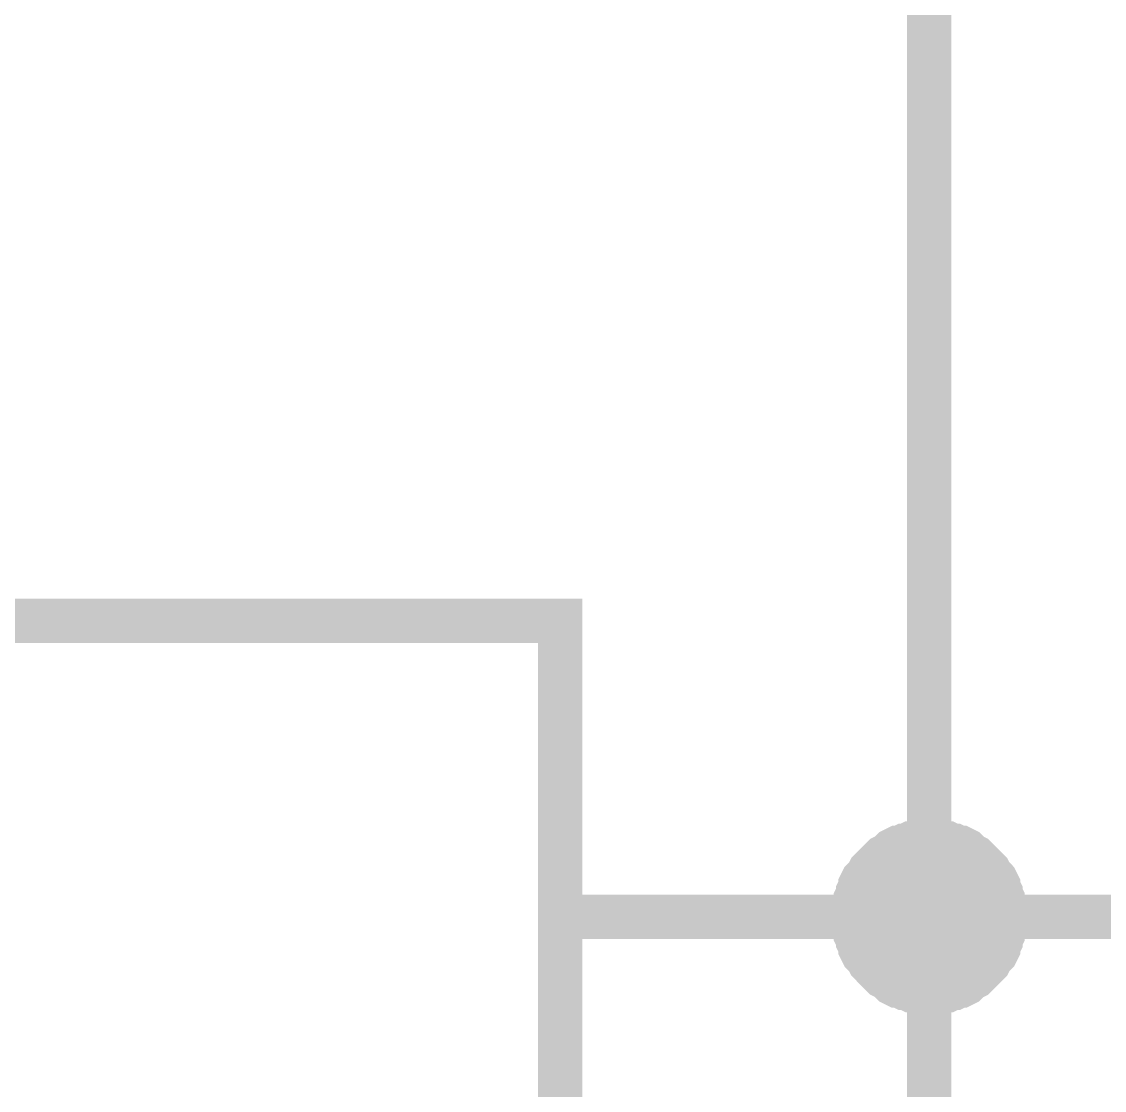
# Model space of a CAD drawing. Extents: x 196 to 1101, y 70 to 664.
# Drawn here: x 535.87 to 543.2, y 420 to 427.23 of the extents above; entities that cross this region are included whole.
import ezdxf

# ---------------------------------------------------------------- set-up
doc = ezdxf.new("R2010")
doc.units = 0
doc.header["$MEASUREMENT"] = 0
doc.layers.add('Sheet', color=255, linetype='CONTINUOUS')

msp = doc.modelspace()

# ---------------------------------------------------------------- linework, layer by layer
at = {"layer": 'Sheet', "const_width": 0.2997}
for points in [[(542.0152, 471.1783), (542.0152, 463.6757), (542.0152, 451.1712), (542.0152, 441.1832), (542.0152, 431.1797), (542.0152, 421.1761), (542.0152, 406.1708), (529.5151, 406.1708), (517.0305, 406.1708), (504.5304, 406.1708)], [(541.5028, 421.1761), (541.5028, 421.2072), (541.5028, 421.2227), (541.5028, 421.2538), (541.5183, 421.2848), (541.5183, 421.3004), (541.5338, 421.3314), (541.5338, 421.347), (541.5493, 421.378), (541.5493, 421.3936), (541.5649, 421.4246), (541.5804, 421.4402), (541.5959, 421.4557), (541.6115, 421.4868), (541.627, 421.5023), (541.6425, 421.5178), (541.658, 421.5334), (541.6736, 421.5489), (541.6891, 421.5644), (541.7046, 421.58), (541.7357, 421.5955), (541.7512, 421.611), (541.7667, 421.6266), (541.7978, 421.6421), (541.8133, 421.6421), (541.8444, 421.6576), (541.8599, 421.6576), (541.891, 421.6732), (541.9065, 421.6732), (541.9375, 421.6887), (541.9686, 421.6887), (541.9841, 421.6887), (542.0152, 421.6887)], [(541.5028, 421.1761), (541.5028, 421.2072), (541.5028, 421.2227), (541.5028, 421.2538), (541.5183, 421.2848), (541.5183, 421.3004), (541.5338, 421.3314), (541.5338, 421.347), (541.5493, 421.378), (541.5493, 421.3936), (541.5649, 421.4246), (541.5804, 421.4402), (541.5959, 421.4557), (541.6115, 421.4868), (541.627, 421.5023), (541.6425, 421.5178), (541.658, 421.5334), (541.6736, 421.5489), (541.6891, 421.5644), (541.7046, 421.58), (541.7357, 421.5955), (541.7512, 421.611), (541.7667, 421.6266), (541.7978, 421.6421), (541.8133, 421.6421), (541.8444, 421.6576), (541.8599, 421.6576), (541.891, 421.6732), (541.9065, 421.6732), (541.9375, 421.6887), (541.9686, 421.6887), (541.9841, 421.6887), (542.0152, 421.6887)], [(541.5028, 421.1761), (541.5028, 421.2072), (541.5028, 421.2227), (541.5028, 421.2538), (541.5183, 421.2848), (541.5183, 421.3004), (541.5338, 421.3314), (541.5338, 421.347), (541.5493, 421.378), (541.5493, 421.3936), (541.5649, 421.4246), (541.5804, 421.4402), (541.5959, 421.4557), (541.6115, 421.4868), (541.627, 421.5023), (541.6425, 421.5178), (541.658, 421.5334), (541.6736, 421.5489), (541.6891, 421.5644), (541.7046, 421.58), (541.7357, 421.5955), (541.7512, 421.611), (541.7667, 421.6266), (541.7978, 421.6421), (541.8133, 421.6421), (541.8444, 421.6576), (541.8599, 421.6576), (541.891, 421.6732), (541.9065, 421.6732), (541.9375, 421.6887), (541.9686, 421.6887), (541.9841, 421.6887), (542.0152, 421.6887)], [(541.5028, 421.1761), (541.5028, 421.2072), (541.5028, 421.2227), (541.5028, 421.2538), (541.5183, 421.2848), (541.5183, 421.3004), (541.5338, 421.3314), (541.5338, 421.347), (541.5493, 421.378), (541.5493, 421.3936), (541.5649, 421.4246), (541.5804, 421.4402), (541.5959, 421.4557), (541.6115, 421.4868), (541.627, 421.5023), (541.6425, 421.5178), (541.658, 421.5334), (541.6736, 421.5489), (541.6891, 421.5644), (541.7046, 421.58), (541.7357, 421.5955), (541.7512, 421.611), (541.7667, 421.6266), (541.7978, 421.6421), (541.8133, 421.6421), (541.8444, 421.6576), (541.8599, 421.6576), (541.891, 421.6732), (541.9065, 421.6732), (541.9375, 421.6887), (541.9686, 421.6887), (541.9841, 421.6887), (542.0152, 421.6887)], [(541.5028, 421.1761), (541.5028, 421.2072), (541.5028, 421.2227), (541.5028, 421.2538), (541.5183, 421.2848), (541.5183, 421.3004), (541.5338, 421.3314), (541.5338, 421.347), (541.5493, 421.378), (541.5493, 421.3936), (541.5649, 421.4246), (541.5804, 421.4402), (541.5959, 421.4557), (541.6115, 421.4868), (541.627, 421.5023), (541.6425, 421.5178), (541.658, 421.5334), (541.6736, 421.5489), (541.6891, 421.5644), (541.7046, 421.58), (541.7357, 421.5955), (541.7512, 421.611), (541.7667, 421.6266), (541.7978, 421.6421), (541.8133, 421.6421), (541.8444, 421.6576), (541.8599, 421.6576), (541.891, 421.6732), (541.9065, 421.6732), (541.9375, 421.6887), (541.9686, 421.6887), (541.9841, 421.6887), (542.0152, 421.6887)], [(541.5028, 421.1761), (541.5028, 421.2072), (541.5028, 421.2227), (541.5028, 421.2538), (541.5183, 421.2848), (541.5183, 421.3004), (541.5338, 421.3314), (541.5338, 421.347), (541.5493, 421.378), (541.5493, 421.3936), (541.5649, 421.4246), (541.5804, 421.4402), (541.5959, 421.4557), (541.6115, 421.4868), (541.627, 421.5023), (541.6425, 421.5178), (541.658, 421.5334), (541.6736, 421.5489), (541.6891, 421.5644), (541.7046, 421.58), (541.7357, 421.5955), (541.7512, 421.611), (541.7667, 421.6266), (541.7978, 421.6421), (541.8133, 421.6421), (541.8444, 421.6576), (541.8599, 421.6576), (541.891, 421.6732), (541.9065, 421.6732), (541.9375, 421.6887), (541.9686, 421.6887), (541.9841, 421.6887), (542.0152, 421.6887)], [(541.5028, 421.1761), (541.5028, 421.2072), (541.5028, 421.2227), (541.5028, 421.2538), (541.5183, 421.2848), (541.5183, 421.3004), (541.5338, 421.3314), (541.5338, 421.347), (541.5493, 421.378), (541.5493, 421.3936), (541.5649, 421.4246), (541.5804, 421.4402), (541.5959, 421.4557), (541.6115, 421.4868), (541.627, 421.5023), (541.6425, 421.5178), (541.658, 421.5334), (541.6736, 421.5489), (541.6891, 421.5644), (541.7046, 421.58), (541.7357, 421.5955), (541.7512, 421.611), (541.7667, 421.6266), (541.7978, 421.6421), (541.8133, 421.6421), (541.8444, 421.6576), (541.8599, 421.6576), (541.891, 421.6732), (541.9065, 421.6732), (541.9375, 421.6887), (541.9686, 421.6887), (541.9841, 421.6887), (542.0152, 421.6887)], [(541.5028, 421.1761), (541.5028, 421.2072), (541.5028, 421.2227), (541.5028, 421.2538), (541.5183, 421.2848), (541.5183, 421.3004), (541.5338, 421.3314), (541.5338, 421.347), (541.5493, 421.378), (541.5493, 421.3936), (541.5649, 421.4246), (541.5804, 421.4402), (541.5959, 421.4557), (541.6115, 421.4868), (541.627, 421.5023), (541.6425, 421.5178), (541.658, 421.5334), (541.6736, 421.5489), (541.6891, 421.5644), (541.7046, 421.58), (541.7357, 421.5955), (541.7512, 421.611), (541.7667, 421.6266), (541.7978, 421.6421), (541.8133, 421.6421), (541.8444, 421.6576), (541.8599, 421.6576), (541.891, 421.6732), (541.9065, 421.6732), (541.9375, 421.6887), (541.9686, 421.6887), (541.9841, 421.6887), (542.0152, 421.6887)], [(541.5028, 421.1761), (541.5028, 421.2072), (541.5028, 421.2227), (541.5028, 421.2538), (541.5183, 421.2848), (541.5183, 421.3004), (541.5338, 421.3314), (541.5338, 421.347), (541.5493, 421.378), (541.5493, 421.3936), (541.5649, 421.4246), (541.5804, 421.4402), (541.5959, 421.4557), (541.6115, 421.4868), (541.627, 421.5023), (541.6425, 421.5178), (541.658, 421.5334), (541.6736, 421.5489), (541.6891, 421.5644), (541.7046, 421.58), (541.7357, 421.5955), (541.7512, 421.611), (541.7667, 421.6266), (541.7978, 421.6421), (541.8133, 421.6421), (541.8444, 421.6576), (541.8599, 421.6576), (541.891, 421.6732), (541.9065, 421.6732), (541.9375, 421.6887), (541.9686, 421.6887), (541.9841, 421.6887), (542.0152, 421.6887)], [(541.5028, 421.1761), (541.5028, 421.2072), (541.5028, 421.2227), (541.5028, 421.2538), (541.5183, 421.2848), (541.5183, 421.3004), (541.5338, 421.3314), (541.5338, 421.347), (541.5493, 421.378), (541.5493, 421.3936), (541.5649, 421.4246), (541.5804, 421.4402), (541.5959, 421.4557), (541.6115, 421.4868), (541.627, 421.5023), (541.6425, 421.5178), (541.658, 421.5334), (541.6736, 421.5489), (541.6891, 421.5644), (541.7046, 421.58), (541.7357, 421.5955), (541.7512, 421.611), (541.7667, 421.6266), (541.7978, 421.6421), (541.8133, 421.6421), (541.8444, 421.6576), (541.8599, 421.6576), (541.891, 421.6732), (541.9065, 421.6732), (541.9375, 421.6887), (541.9686, 421.6887), (541.9841, 421.6887), (542.0152, 421.6887)], [(541.5028, 421.1761), (541.5028, 421.2072), (541.5028, 421.2227), (541.5028, 421.2538), (541.5183, 421.2848), (541.5183, 421.3004), (541.5338, 421.3314), (541.5338, 421.347), (541.5493, 421.378), (541.5493, 421.3936), (541.5649, 421.4246), (541.5804, 421.4402), (541.5959, 421.4557), (541.6115, 421.4868), (541.627, 421.5023), (541.6425, 421.5178), (541.658, 421.5334), (541.6736, 421.5489), (541.6891, 421.5644), (541.7046, 421.58), (541.7357, 421.5955), (541.7512, 421.611), (541.7667, 421.6266), (541.7978, 421.6421), (541.8133, 421.6421), (541.8444, 421.6576), (541.8599, 421.6576), (541.891, 421.6732), (541.9065, 421.6732), (541.9375, 421.6887), (541.9686, 421.6887), (541.9841, 421.6887), (542.0152, 421.6887)], [(541.5028, 421.1761), (541.5028, 421.2072), (541.5028, 421.2227), (541.5028, 421.2538), (541.5183, 421.2848), (541.5183, 421.3004), (541.5338, 421.3314), (541.5338, 421.347), (541.5493, 421.378), (541.5493, 421.3936), (541.5649, 421.4246), (541.5804, 421.4402), (541.5959, 421.4557), (541.6115, 421.4868), (541.627, 421.5023), (541.6425, 421.5178), (541.658, 421.5334), (541.6736, 421.5489), (541.6891, 421.5644), (541.7046, 421.58), (541.7357, 421.5955), (541.7512, 421.611), (541.7667, 421.6266), (541.7978, 421.6421), (541.8133, 421.6421), (541.8444, 421.6576), (541.8599, 421.6576), (541.891, 421.6732), (541.9065, 421.6732), (541.9375, 421.6887), (541.9686, 421.6887), (541.9841, 421.6887), (542.0152, 421.6887)], [(541.5028, 421.1761), (541.5028, 421.2072), (541.5028, 421.2227), (541.5028, 421.2538), (541.5183, 421.2848), (541.5183, 421.3004), (541.5338, 421.3314), (541.5338, 421.347), (541.5493, 421.378), (541.5493, 421.3936), (541.5649, 421.4246), (541.5804, 421.4402), (541.5959, 421.4557), (541.6115, 421.4868), (541.627, 421.5023), (541.6425, 421.5178), (541.658, 421.5334), (541.6736, 421.5489), (541.6891, 421.5644), (541.7046, 421.58), (541.7357, 421.5955), (541.7512, 421.611), (541.7667, 421.6266), (541.7978, 421.6421), (541.8133, 421.6421), (541.8444, 421.6576), (541.8599, 421.6576), (541.891, 421.6732), (541.9065, 421.6732), (541.9375, 421.6887), (541.9686, 421.6887), (541.9841, 421.6887), (542.0152, 421.6887)], [(541.5028, 421.1761), (541.5028, 421.2072), (541.5028, 421.2227), (541.5028, 421.2538), (541.5183, 421.2848), (541.5183, 421.3004), (541.5338, 421.3314), (541.5338, 421.347), (541.5493, 421.378), (541.5493, 421.3936), (541.5649, 421.4246), (541.5804, 421.4402), (541.5959, 421.4557), (541.6115, 421.4868), (541.627, 421.5023), (541.6425, 421.5178), (541.658, 421.5334), (541.6736, 421.5489), (541.6891, 421.5644), (541.7046, 421.58), (541.7357, 421.5955), (541.7512, 421.611), (541.7667, 421.6266), (541.7978, 421.6421), (541.8133, 421.6421), (541.8444, 421.6576), (541.8599, 421.6576), (541.891, 421.6732), (541.9065, 421.6732), (541.9375, 421.6887), (541.9686, 421.6887), (541.9841, 421.6887), (542.0152, 421.6887)], [(542.0152, 421.6887), (542.0152, 421.6887)], [(542.0152, 421.6887), (542.0462, 421.6887), (542.0618, 421.6887), (542.0928, 421.6887), (542.1239, 421.6732), (542.1394, 421.6732), (542.1705, 421.6576), (542.186, 421.6576), (542.2171, 421.6421), (542.2326, 421.6421), (542.2636, 421.6266), (542.2792, 421.611), (542.2947, 421.5955), (542.3257, 421.58), (542.3413, 421.5644), (542.3568, 421.5489), (542.3723, 421.5334), (542.3879, 421.5178), (542.4034, 421.5023), (542.4189, 421.4868), (542.4344, 421.4557), (542.45, 421.4402), (542.4655, 421.4246), (542.481, 421.3936), (542.481, 421.378), (542.4966, 421.347), (542.4966, 421.3314), (542.5121, 421.3004), (542.5121, 421.2848), (542.5276, 421.2538), (542.5276, 421.2227), (542.5276, 421.2072), (542.5276, 421.1761)], [(542.0152, 421.6887), (542.0152, 421.6887)], [(542.0152, 421.6887), (542.0462, 421.6887), (542.0618, 421.6887), (542.0928, 421.6887), (542.1239, 421.6732), (542.1394, 421.6732), (542.1705, 421.6576), (542.186, 421.6576), (542.2171, 421.6421), (542.2326, 421.6421), (542.2636, 421.6266), (542.2792, 421.611), (542.2947, 421.5955), (542.3257, 421.58), (542.3413, 421.5644), (542.3568, 421.5489), (542.3723, 421.5334), (542.3879, 421.5178), (542.4034, 421.5023), (542.4189, 421.4868), (542.4344, 421.4557), (542.45, 421.4402), (542.4655, 421.4246), (542.481, 421.3936), (542.481, 421.378), (542.4966, 421.347), (542.4966, 421.3314), (542.5121, 421.3004), (542.5121, 421.2848), (542.5276, 421.2538), (542.5276, 421.2227), (542.5276, 421.2072), (542.5276, 421.1761)], [(542.0152, 421.6887), (542.0152, 421.6887)], [(542.0152, 421.6887), (542.0462, 421.6887), (542.0618, 421.6887), (542.0928, 421.6887), (542.1239, 421.6732), (542.1394, 421.6732), (542.1705, 421.6576), (542.186, 421.6576), (542.2171, 421.6421), (542.2326, 421.6421), (542.2636, 421.6266), (542.2792, 421.611), (542.2947, 421.5955), (542.3257, 421.58), (542.3413, 421.5644), (542.3568, 421.5489), (542.3723, 421.5334), (542.3879, 421.5178), (542.4034, 421.5023), (542.4189, 421.4868), (542.4344, 421.4557), (542.45, 421.4402), (542.4655, 421.4246), (542.481, 421.3936), (542.481, 421.378), (542.4966, 421.347), (542.4966, 421.3314), (542.5121, 421.3004), (542.5121, 421.2848), (542.5276, 421.2538), (542.5276, 421.2227), (542.5276, 421.2072), (542.5276, 421.1761)], [(542.0152, 421.6887), (542.0152, 421.6887)], [(542.0152, 421.6887), (542.0462, 421.6887), (542.0618, 421.6887), (542.0928, 421.6887), (542.1239, 421.6732), (542.1394, 421.6732), (542.1705, 421.6576), (542.186, 421.6576), (542.2171, 421.6421), (542.2326, 421.6421), (542.2636, 421.6266), (542.2792, 421.611), (542.2947, 421.5955), (542.3257, 421.58), (542.3413, 421.5644), (542.3568, 421.5489), (542.3723, 421.5334), (542.3879, 421.5178), (542.4034, 421.5023), (542.4189, 421.4868), (542.4344, 421.4557), (542.45, 421.4402), (542.4655, 421.4246), (542.481, 421.3936), (542.481, 421.378), (542.4966, 421.347), (542.4966, 421.3314), (542.5121, 421.3004), (542.5121, 421.2848), (542.5276, 421.2538), (542.5276, 421.2227), (542.5276, 421.2072), (542.5276, 421.1761)], [(542.0152, 421.6887), (542.0152, 421.6887)], [(542.0152, 421.6887), (542.0462, 421.6887), (542.0618, 421.6887), (542.0928, 421.6887), (542.1239, 421.6732), (542.1394, 421.6732), (542.1705, 421.6576), (542.186, 421.6576), (542.2171, 421.6421), (542.2326, 421.6421), (542.2636, 421.6266), (542.2792, 421.611), (542.2947, 421.5955), (542.3257, 421.58), (542.3413, 421.5644), (542.3568, 421.5489), (542.3723, 421.5334), (542.3879, 421.5178), (542.4034, 421.5023), (542.4189, 421.4868), (542.4344, 421.4557), (542.45, 421.4402), (542.4655, 421.4246), (542.481, 421.3936), (542.481, 421.378), (542.4966, 421.347), (542.4966, 421.3314), (542.5121, 421.3004), (542.5121, 421.2848), (542.5276, 421.2538), (542.5276, 421.2227), (542.5276, 421.2072), (542.5276, 421.1761)], [(542.0152, 421.6887), (542.0152, 421.6887)], [(542.0152, 421.6887), (542.0462, 421.6887), (542.0618, 421.6887), (542.0928, 421.6887), (542.1239, 421.6732), (542.1394, 421.6732), (542.1705, 421.6576), (542.186, 421.6576), (542.2171, 421.6421), (542.2326, 421.6421), (542.2636, 421.6266), (542.2792, 421.611), (542.2947, 421.5955), (542.3257, 421.58), (542.3413, 421.5644), (542.3568, 421.5489), (542.3723, 421.5334), (542.3879, 421.5178), (542.4034, 421.5023), (542.4189, 421.4868), (542.4344, 421.4557), (542.45, 421.4402), (542.4655, 421.4246), (542.481, 421.3936), (542.481, 421.378), (542.4966, 421.347), (542.4966, 421.3314), (542.5121, 421.3004), (542.5121, 421.2848), (542.5276, 421.2538), (542.5276, 421.2227), (542.5276, 421.2072), (542.5276, 421.1761)], [(542.0152, 421.6887), (542.0152, 421.6887)], [(542.0152, 421.6887), (542.0462, 421.6887), (542.0618, 421.6887), (542.0928, 421.6887), (542.1239, 421.6732), (542.1394, 421.6732), (542.1705, 421.6576), (542.186, 421.6576), (542.2171, 421.6421), (542.2326, 421.6421), (542.2636, 421.6266), (542.2792, 421.611), (542.2947, 421.5955), (542.3257, 421.58), (542.3413, 421.5644), (542.3568, 421.5489), (542.3723, 421.5334), (542.3879, 421.5178), (542.4034, 421.5023), (542.4189, 421.4868), (542.4344, 421.4557), (542.45, 421.4402), (542.4655, 421.4246), (542.481, 421.3936), (542.481, 421.378), (542.4966, 421.347), (542.4966, 421.3314), (542.5121, 421.3004), (542.5121, 421.2848), (542.5276, 421.2538), (542.5276, 421.2227), (542.5276, 421.2072), (542.5276, 421.1761)], [(542.0152, 421.6887), (542.0152, 421.6887)], [(542.0152, 421.6887), (542.0462, 421.6887), (542.0618, 421.6887), (542.0928, 421.6887), (542.1239, 421.6732), (542.1394, 421.6732), (542.1705, 421.6576), (542.186, 421.6576), (542.2171, 421.6421), (542.2326, 421.6421), (542.2636, 421.6266), (542.2792, 421.611), (542.2947, 421.5955), (542.3257, 421.58), (542.3413, 421.5644), (542.3568, 421.5489), (542.3723, 421.5334), (542.3879, 421.5178), (542.4034, 421.5023), (542.4189, 421.4868), (542.4344, 421.4557), (542.45, 421.4402), (542.4655, 421.4246), (542.481, 421.3936), (542.481, 421.378), (542.4966, 421.347), (542.4966, 421.3314), (542.5121, 421.3004), (542.5121, 421.2848), (542.5276, 421.2538), (542.5276, 421.2227), (542.5276, 421.2072), (542.5276, 421.1761)], [(542.0152, 421.6887), (542.0152, 421.6887)], [(542.0152, 421.6887), (542.0462, 421.6887), (542.0618, 421.6887), (542.0928, 421.6887), (542.1239, 421.6732), (542.1394, 421.6732), (542.1705, 421.6576), (542.186, 421.6576), (542.2171, 421.6421), (542.2326, 421.6421), (542.2636, 421.6266), (542.2792, 421.611), (542.2947, 421.5955), (542.3257, 421.58), (542.3413, 421.5644), (542.3568, 421.5489), (542.3723, 421.5334), (542.3879, 421.5178), (542.4034, 421.5023), (542.4189, 421.4868), (542.4344, 421.4557), (542.45, 421.4402), (542.4655, 421.4246), (542.481, 421.3936), (542.481, 421.378), (542.4966, 421.347), (542.4966, 421.3314), (542.5121, 421.3004), (542.5121, 421.2848), (542.5276, 421.2538), (542.5276, 421.2227), (542.5276, 421.2072), (542.5276, 421.1761)], [(542.0152, 421.6887), (542.0152, 421.6887)], [(542.0152, 421.6887), (542.0462, 421.6887), (542.0618, 421.6887), (542.0928, 421.6887), (542.1239, 421.6732), (542.1394, 421.6732), (542.1705, 421.6576), (542.186, 421.6576), (542.2171, 421.6421), (542.2326, 421.6421), (542.2636, 421.6266), (542.2792, 421.611), (542.2947, 421.5955), (542.3257, 421.58), (542.3413, 421.5644), (542.3568, 421.5489), (542.3723, 421.5334), (542.3879, 421.5178), (542.4034, 421.5023), (542.4189, 421.4868), (542.4344, 421.4557), (542.45, 421.4402), (542.4655, 421.4246), (542.481, 421.3936), (542.481, 421.378), (542.4966, 421.347), (542.4966, 421.3314), (542.5121, 421.3004), (542.5121, 421.2848), (542.5276, 421.2538), (542.5276, 421.2227), (542.5276, 421.2072), (542.5276, 421.1761)], [(542.0152, 421.6887), (542.0152, 421.6887)], [(542.0152, 421.6887), (542.0462, 421.6887), (542.0618, 421.6887), (542.0928, 421.6887), (542.1239, 421.6732), (542.1394, 421.6732), (542.1705, 421.6576), (542.186, 421.6576), (542.2171, 421.6421), (542.2326, 421.6421), (542.2636, 421.6266), (542.2792, 421.611), (542.2947, 421.5955), (542.3257, 421.58), (542.3413, 421.5644), (542.3568, 421.5489), (542.3723, 421.5334), (542.3879, 421.5178), (542.4034, 421.5023), (542.4189, 421.4868), (542.4344, 421.4557), (542.45, 421.4402), (542.4655, 421.4246), (542.481, 421.3936), (542.481, 421.378), (542.4966, 421.347), (542.4966, 421.3314), (542.5121, 421.3004), (542.5121, 421.2848), (542.5276, 421.2538), (542.5276, 421.2227), (542.5276, 421.2072), (542.5276, 421.1761)], [(542.0152, 421.6887), (542.0152, 421.6887)], [(542.0152, 421.6887), (542.0462, 421.6887), (542.0618, 421.6887), (542.0928, 421.6887), (542.1239, 421.6732), (542.1394, 421.6732), (542.1705, 421.6576), (542.186, 421.6576), (542.2171, 421.6421), (542.2326, 421.6421), (542.2636, 421.6266), (542.2792, 421.611), (542.2947, 421.5955), (542.3257, 421.58), (542.3413, 421.5644), (542.3568, 421.5489), (542.3723, 421.5334), (542.3879, 421.5178), (542.4034, 421.5023), (542.4189, 421.4868), (542.4344, 421.4557), (542.45, 421.4402), (542.4655, 421.4246), (542.481, 421.3936), (542.481, 421.378), (542.4966, 421.347), (542.4966, 421.3314), (542.5121, 421.3004), (542.5121, 421.2848), (542.5276, 421.2538), (542.5276, 421.2227), (542.5276, 421.2072), (542.5276, 421.1761)], [(542.0152, 421.6887), (542.0152, 421.6887)], [(542.0152, 421.6887), (542.0462, 421.6887), (542.0618, 421.6887), (542.0928, 421.6887), (542.1239, 421.6732), (542.1394, 421.6732), (542.1705, 421.6576), (542.186, 421.6576), (542.2171, 421.6421), (542.2326, 421.6421), (542.2636, 421.6266), (542.2792, 421.611), (542.2947, 421.5955), (542.3257, 421.58), (542.3413, 421.5644), (542.3568, 421.5489), (542.3723, 421.5334), (542.3879, 421.5178), (542.4034, 421.5023), (542.4189, 421.4868), (542.4344, 421.4557), (542.45, 421.4402), (542.4655, 421.4246), (542.481, 421.3936), (542.481, 421.378), (542.4966, 421.347), (542.4966, 421.3314), (542.5121, 421.3004), (542.5121, 421.2848), (542.5276, 421.2538), (542.5276, 421.2227), (542.5276, 421.2072), (542.5276, 421.1761)], [(542.0152, 421.6887), (542.0152, 421.6887)], [(542.0152, 421.6887), (542.0462, 421.6887), (542.0618, 421.6887), (542.0928, 421.6887), (542.1239, 421.6732), (542.1394, 421.6732), (542.1705, 421.6576), (542.186, 421.6576), (542.2171, 421.6421), (542.2326, 421.6421), (542.2636, 421.6266), (542.2792, 421.611), (542.2947, 421.5955), (542.3257, 421.58), (542.3413, 421.5644), (542.3568, 421.5489), (542.3723, 421.5334), (542.3879, 421.5178), (542.4034, 421.5023), (542.4189, 421.4868), (542.4344, 421.4557), (542.45, 421.4402), (542.4655, 421.4246), (542.481, 421.3936), (542.481, 421.378), (542.4966, 421.347), (542.4966, 421.3314), (542.5121, 421.3004), (542.5121, 421.2848), (542.5276, 421.2538), (542.5276, 421.2227), (542.5276, 421.2072), (542.5276, 421.1761)], [(539.5152, 421.1761), (542.0152, 421.1761)], [(542.0152, 420.6635), (541.9841, 420.6635), (541.9686, 420.6635), (541.9375, 420.6635), (541.9065, 420.679), (541.891, 420.679), (541.8599, 420.6946), (541.8444, 420.6946), (541.8133, 420.7101), (541.7978, 420.7101), (541.7667, 420.7256), (541.7512, 420.7412), (541.7357, 420.7567), (541.7046, 420.7722), (541.6891, 420.7878), (541.6736, 420.8033), (541.658, 420.8188), (541.6425, 420.8344), (541.627, 420.8499), (541.6115, 420.8654), (541.5959, 420.8965), (541.5804, 420.912), (541.5649, 420.9276), (541.5493, 420.9586), (541.5493, 420.9742), (541.5338, 421.0052), (541.5338, 421.0208), (541.5183, 421.0518), (541.5183, 421.0674), (541.5028, 421.0984), (541.5028, 421.1295), (541.5028, 421.145), (541.5028, 421.1761)], [(541.5028, 421.1761), (541.5028, 421.1761)], [(542.0152, 420.6635), (541.9841, 420.6635), (541.9686, 420.6635), (541.9375, 420.6635), (541.9065, 420.679), (541.891, 420.679), (541.8599, 420.6946), (541.8444, 420.6946), (541.8133, 420.7101), (541.7978, 420.7101), (541.7667, 420.7256), (541.7512, 420.7412), (541.7357, 420.7567), (541.7046, 420.7722), (541.6891, 420.7878), (541.6736, 420.8033), (541.658, 420.8188), (541.6425, 420.8344), (541.627, 420.8499), (541.6115, 420.8654), (541.5959, 420.8965), (541.5804, 420.912), (541.5649, 420.9276), (541.5493, 420.9586), (541.5493, 420.9742), (541.5338, 421.0052), (541.5338, 421.0208), (541.5183, 421.0518), (541.5183, 421.0674), (541.5028, 421.0984), (541.5028, 421.1295), (541.5028, 421.145), (541.5028, 421.1761)], [(541.5028, 421.1761), (541.5028, 421.1761)], [(542.0152, 420.6635), (541.9841, 420.6635), (541.9686, 420.6635), (541.9375, 420.6635), (541.9065, 420.679), (541.891, 420.679), (541.8599, 420.6946), (541.8444, 420.6946), (541.8133, 420.7101), (541.7978, 420.7101), (541.7667, 420.7256), (541.7512, 420.7412), (541.7357, 420.7567), (541.7046, 420.7722), (541.6891, 420.7878), (541.6736, 420.8033), (541.658, 420.8188), (541.6425, 420.8344), (541.627, 420.8499), (541.6115, 420.8654), (541.5959, 420.8965), (541.5804, 420.912), (541.5649, 420.9276), (541.5493, 420.9586), (541.5493, 420.9742), (541.5338, 421.0052), (541.5338, 421.0208), (541.5183, 421.0518), (541.5183, 421.0674), (541.5028, 421.0984), (541.5028, 421.1295), (541.5028, 421.145), (541.5028, 421.1761)], [(541.5028, 421.1761), (541.5028, 421.1761)], [(542.0152, 420.6635), (541.9841, 420.6635), (541.9686, 420.6635), (541.9375, 420.6635), (541.9065, 420.679), (541.891, 420.679), (541.8599, 420.6946), (541.8444, 420.6946), (541.8133, 420.7101), (541.7978, 420.7101), (541.7667, 420.7256), (541.7512, 420.7412), (541.7357, 420.7567), (541.7046, 420.7722), (541.6891, 420.7878), (541.6736, 420.8033), (541.658, 420.8188), (541.6425, 420.8344), (541.627, 420.8499), (541.6115, 420.8654), (541.5959, 420.8965), (541.5804, 420.912), (541.5649, 420.9276), (541.5493, 420.9586), (541.5493, 420.9742), (541.5338, 421.0052), (541.5338, 421.0208), (541.5183, 421.0518), (541.5183, 421.0674), (541.5028, 421.0984), (541.5028, 421.1295), (541.5028, 421.145), (541.5028, 421.1761)], [(541.5028, 421.1761), (541.5028, 421.1761)], [(542.0152, 420.6635), (541.9841, 420.6635), (541.9686, 420.6635), (541.9375, 420.6635), (541.9065, 420.679), (541.891, 420.679), (541.8599, 420.6946), (541.8444, 420.6946), (541.8133, 420.7101), (541.7978, 420.7101), (541.7667, 420.7256), (541.7512, 420.7412), (541.7357, 420.7567), (541.7046, 420.7722), (541.6891, 420.7878), (541.6736, 420.8033), (541.658, 420.8188), (541.6425, 420.8344), (541.627, 420.8499), (541.6115, 420.8654), (541.5959, 420.8965), (541.5804, 420.912), (541.5649, 420.9276), (541.5493, 420.9586), (541.5493, 420.9742), (541.5338, 421.0052), (541.5338, 421.0208), (541.5183, 421.0518), (541.5183, 421.0674), (541.5028, 421.0984), (541.5028, 421.1295), (541.5028, 421.145), (541.5028, 421.1761)], [(541.5028, 421.1761), (541.5028, 421.1761)], [(542.0152, 420.6635), (541.9841, 420.6635), (541.9686, 420.6635), (541.9375, 420.6635), (541.9065, 420.679), (541.891, 420.679), (541.8599, 420.6946), (541.8444, 420.6946), (541.8133, 420.7101), (541.7978, 420.7101), (541.7667, 420.7256), (541.7512, 420.7412), (541.7357, 420.7567), (541.7046, 420.7722), (541.6891, 420.7878), (541.6736, 420.8033), (541.658, 420.8188), (541.6425, 420.8344), (541.627, 420.8499), (541.6115, 420.8654), (541.5959, 420.8965), (541.5804, 420.912), (541.5649, 420.9276), (541.5493, 420.9586), (541.5493, 420.9742), (541.5338, 421.0052), (541.5338, 421.0208), (541.5183, 421.0518), (541.5183, 421.0674), (541.5028, 421.0984), (541.5028, 421.1295), (541.5028, 421.145), (541.5028, 421.1761)], [(541.5028, 421.1761), (541.5028, 421.1761)], [(542.0152, 420.6635), (541.9841, 420.6635), (541.9686, 420.6635), (541.9375, 420.6635), (541.9065, 420.679), (541.891, 420.679), (541.8599, 420.6946), (541.8444, 420.6946), (541.8133, 420.7101), (541.7978, 420.7101), (541.7667, 420.7256), (541.7512, 420.7412), (541.7357, 420.7567), (541.7046, 420.7722), (541.6891, 420.7878), (541.6736, 420.8033), (541.658, 420.8188), (541.6425, 420.8344), (541.627, 420.8499), (541.6115, 420.8654), (541.5959, 420.8965), (541.5804, 420.912), (541.5649, 420.9276), (541.5493, 420.9586), (541.5493, 420.9742), (541.5338, 421.0052), (541.5338, 421.0208), (541.5183, 421.0518), (541.5183, 421.0674), (541.5028, 421.0984), (541.5028, 421.1295), (541.5028, 421.145), (541.5028, 421.1761)], [(541.5028, 421.1761), (541.5028, 421.1761)], [(542.0152, 420.6635), (541.9841, 420.6635), (541.9686, 420.6635), (541.9375, 420.6635), (541.9065, 420.679), (541.891, 420.679), (541.8599, 420.6946), (541.8444, 420.6946), (541.8133, 420.7101), (541.7978, 420.7101), (541.7667, 420.7256), (541.7512, 420.7412), (541.7357, 420.7567), (541.7046, 420.7722), (541.6891, 420.7878), (541.6736, 420.8033), (541.658, 420.8188), (541.6425, 420.8344), (541.627, 420.8499), (541.6115, 420.8654), (541.5959, 420.8965), (541.5804, 420.912), (541.5649, 420.9276), (541.5493, 420.9586), (541.5493, 420.9742), (541.5338, 421.0052), (541.5338, 421.0208), (541.5183, 421.0518), (541.5183, 421.0674), (541.5028, 421.0984), (541.5028, 421.1295), (541.5028, 421.145), (541.5028, 421.1761)], [(541.5028, 421.1761), (541.5028, 421.1761)], [(542.0152, 420.6635), (541.9841, 420.6635), (541.9686, 420.6635), (541.9375, 420.6635), (541.9065, 420.679), (541.891, 420.679), (541.8599, 420.6946), (541.8444, 420.6946), (541.8133, 420.7101), (541.7978, 420.7101), (541.7667, 420.7256), (541.7512, 420.7412), (541.7357, 420.7567), (541.7046, 420.7722), (541.6891, 420.7878), (541.6736, 420.8033), (541.658, 420.8188), (541.6425, 420.8344), (541.627, 420.8499), (541.6115, 420.8654), (541.5959, 420.8965), (541.5804, 420.912), (541.5649, 420.9276), (541.5493, 420.9586), (541.5493, 420.9742), (541.5338, 421.0052), (541.5338, 421.0208), (541.5183, 421.0518), (541.5183, 421.0674), (541.5028, 421.0984), (541.5028, 421.1295), (541.5028, 421.145), (541.5028, 421.1761)], [(541.5028, 421.1761), (541.5028, 421.1761)], [(542.0152, 420.6635), (541.9841, 420.6635), (541.9686, 420.6635), (541.9375, 420.6635), (541.9065, 420.679), (541.891, 420.679), (541.8599, 420.6946), (541.8444, 420.6946), (541.8133, 420.7101), (541.7978, 420.7101), (541.7667, 420.7256), (541.7512, 420.7412), (541.7357, 420.7567), (541.7046, 420.7722), (541.6891, 420.7878), (541.6736, 420.8033), (541.658, 420.8188), (541.6425, 420.8344), (541.627, 420.8499), (541.6115, 420.8654), (541.5959, 420.8965), (541.5804, 420.912), (541.5649, 420.9276), (541.5493, 420.9586), (541.5493, 420.9742), (541.5338, 421.0052), (541.5338, 421.0208), (541.5183, 421.0518), (541.5183, 421.0674), (541.5028, 421.0984), (541.5028, 421.1295), (541.5028, 421.145), (541.5028, 421.1761)], [(541.5028, 421.1761), (541.5028, 421.1761)], [(542.0152, 420.6635), (541.9841, 420.6635), (541.9686, 420.6635), (541.9375, 420.6635), (541.9065, 420.679), (541.891, 420.679), (541.8599, 420.6946), (541.8444, 420.6946), (541.8133, 420.7101), (541.7978, 420.7101), (541.7667, 420.7256), (541.7512, 420.7412), (541.7357, 420.7567), (541.7046, 420.7722), (541.6891, 420.7878), (541.6736, 420.8033), (541.658, 420.8188), (541.6425, 420.8344), (541.627, 420.8499), (541.6115, 420.8654), (541.5959, 420.8965), (541.5804, 420.912), (541.5649, 420.9276), (541.5493, 420.9586), (541.5493, 420.9742), (541.5338, 421.0052), (541.5338, 421.0208), (541.5183, 421.0518), (541.5183, 421.0674), (541.5028, 421.0984), (541.5028, 421.1295), (541.5028, 421.145), (541.5028, 421.1761)], [(541.5028, 421.1761), (541.5028, 421.1761)], [(542.0152, 420.6635), (541.9841, 420.6635), (541.9686, 420.6635), (541.9375, 420.6635), (541.9065, 420.679), (541.891, 420.679), (541.8599, 420.6946), (541.8444, 420.6946), (541.8133, 420.7101), (541.7978, 420.7101), (541.7667, 420.7256), (541.7512, 420.7412), (541.7357, 420.7567), (541.7046, 420.7722), (541.6891, 420.7878), (541.6736, 420.8033), (541.658, 420.8188), (541.6425, 420.8344), (541.627, 420.8499), (541.6115, 420.8654), (541.5959, 420.8965), (541.5804, 420.912), (541.5649, 420.9276), (541.5493, 420.9586), (541.5493, 420.9742), (541.5338, 421.0052), (541.5338, 421.0208), (541.5183, 421.0518), (541.5183, 421.0674), (541.5028, 421.0984), (541.5028, 421.1295), (541.5028, 421.145), (541.5028, 421.1761)], [(541.5028, 421.1761), (541.5028, 421.1761)], [(542.0152, 420.6635), (541.9841, 420.6635), (541.9686, 420.6635), (541.9375, 420.6635), (541.9065, 420.679), (541.891, 420.679), (541.8599, 420.6946), (541.8444, 420.6946), (541.8133, 420.7101), (541.7978, 420.7101), (541.7667, 420.7256), (541.7512, 420.7412), (541.7357, 420.7567), (541.7046, 420.7722), (541.6891, 420.7878), (541.6736, 420.8033), (541.658, 420.8188), (541.6425, 420.8344), (541.627, 420.8499), (541.6115, 420.8654), (541.5959, 420.8965), (541.5804, 420.912), (541.5649, 420.9276), (541.5493, 420.9586), (541.5493, 420.9742), (541.5338, 421.0052), (541.5338, 421.0208), (541.5183, 421.0518), (541.5183, 421.0674), (541.5028, 421.0984), (541.5028, 421.1295), (541.5028, 421.145), (541.5028, 421.1761)], [(541.5028, 421.1761), (541.5028, 421.1761)], [(542.0152, 420.6635), (541.9841, 420.6635), (541.9686, 420.6635), (541.9375, 420.6635), (541.9065, 420.679), (541.891, 420.679), (541.8599, 420.6946), (541.8444, 420.6946), (541.8133, 420.7101), (541.7978, 420.7101), (541.7667, 420.7256), (541.7512, 420.7412), (541.7357, 420.7567), (541.7046, 420.7722), (541.6891, 420.7878), (541.6736, 420.8033), (541.658, 420.8188), (541.6425, 420.8344), (541.627, 420.8499), (541.6115, 420.8654), (541.5959, 420.8965), (541.5804, 420.912), (541.5649, 420.9276), (541.5493, 420.9586), (541.5493, 420.9742), (541.5338, 421.0052), (541.5338, 421.0208), (541.5183, 421.0518), (541.5183, 421.0674), (541.5028, 421.0984), (541.5028, 421.1295), (541.5028, 421.145), (541.5028, 421.1761)], [(541.5028, 421.1761), (541.5028, 421.1761)], [(542.5276, 421.1761), (542.5276, 421.145), (542.5276, 421.1295), (542.5276, 421.0984), (542.5121, 421.0674), (542.5121, 421.0518), (542.4966, 421.0208), (542.4966, 421.0052), (542.481, 420.9742), (542.481, 420.9586), (542.4655, 420.9276), (542.45, 420.912), (542.4344, 420.8965), (542.4189, 420.8654), (542.4034, 420.8499), (542.3879, 420.8344), (542.3723, 420.8188), (542.3568, 420.8033), (542.3413, 420.7878), (542.3257, 420.7722), (542.2947, 420.7567), (542.2792, 420.7412), (542.2636, 420.7256), (542.2326, 420.7101), (542.2171, 420.7101), (542.186, 420.6946), (542.1705, 420.6946), (542.1394, 420.679), (542.1239, 420.679), (542.0928, 420.6635), (542.0618, 420.6635), (542.0462, 420.6635), (542.0152, 420.6635)], [(542.5276, 421.1761), (542.5276, 421.145), (542.5276, 421.1295), (542.5276, 421.0984), (542.5121, 421.0674), (542.5121, 421.0518), (542.4966, 421.0208), (542.4966, 421.0052), (542.481, 420.9742), (542.481, 420.9586), (542.4655, 420.9276), (542.45, 420.912), (542.4344, 420.8965), (542.4189, 420.8654), (542.4034, 420.8499), (542.3879, 420.8344), (542.3723, 420.8188), (542.3568, 420.8033), (542.3413, 420.7878), (542.3257, 420.7722), (542.2947, 420.7567), (542.2792, 420.7412), (542.2636, 420.7256), (542.2326, 420.7101), (542.2171, 420.7101), (542.186, 420.6946), (542.1705, 420.6946), (542.1394, 420.679), (542.1239, 420.679), (542.0928, 420.6635), (542.0618, 420.6635), (542.0462, 420.6635), (542.0152, 420.6635)], [(542.5276, 421.1761), (542.5276, 421.145), (542.5276, 421.1295), (542.5276, 421.0984), (542.5121, 421.0674), (542.5121, 421.0518), (542.4966, 421.0208), (542.4966, 421.0052), (542.481, 420.9742), (542.481, 420.9586), (542.4655, 420.9276), (542.45, 420.912), (542.4344, 420.8965), (542.4189, 420.8654), (542.4034, 420.8499), (542.3879, 420.8344), (542.3723, 420.8188), (542.3568, 420.8033), (542.3413, 420.7878), (542.3257, 420.7722), (542.2947, 420.7567), (542.2792, 420.7412), (542.2636, 420.7256), (542.2326, 420.7101), (542.2171, 420.7101), (542.186, 420.6946), (542.1705, 420.6946), (542.1394, 420.679), (542.1239, 420.679), (542.0928, 420.6635), (542.0618, 420.6635), (542.0462, 420.6635), (542.0152, 420.6635)], [(542.5276, 421.1761), (542.5276, 421.145), (542.5276, 421.1295), (542.5276, 421.0984), (542.5121, 421.0674), (542.5121, 421.0518), (542.4966, 421.0208), (542.4966, 421.0052), (542.481, 420.9742), (542.481, 420.9586), (542.4655, 420.9276), (542.45, 420.912), (542.4344, 420.8965), (542.4189, 420.8654), (542.4034, 420.8499), (542.3879, 420.8344), (542.3723, 420.8188), (542.3568, 420.8033), (542.3413, 420.7878), (542.3257, 420.7722), (542.2947, 420.7567), (542.2792, 420.7412), (542.2636, 420.7256), (542.2326, 420.7101), (542.2171, 420.7101), (542.186, 420.6946), (542.1705, 420.6946), (542.1394, 420.679), (542.1239, 420.679), (542.0928, 420.6635), (542.0618, 420.6635), (542.0462, 420.6635), (542.0152, 420.6635)], [(542.0152, 421.1761), (557.0153, 421.1761)], [(542.5276, 421.1761), (542.5276, 421.145), (542.5276, 421.1295), (542.5276, 421.0984), (542.5121, 421.0674), (542.5121, 421.0518), (542.4966, 421.0208), (542.4966, 421.0052), (542.481, 420.9742), (542.481, 420.9586), (542.4655, 420.9276), (542.45, 420.912), (542.4344, 420.8965), (542.4189, 420.8654), (542.4034, 420.8499), (542.3879, 420.8344), (542.3723, 420.8188), (542.3568, 420.8033), (542.3413, 420.7878), (542.3257, 420.7722), (542.2947, 420.7567), (542.2792, 420.7412), (542.2636, 420.7256), (542.2326, 420.7101), (542.2171, 420.7101), (542.186, 420.6946), (542.1705, 420.6946), (542.1394, 420.679), (542.1239, 420.679), (542.0928, 420.6635), (542.0618, 420.6635), (542.0462, 420.6635), (542.0152, 420.6635)], [(542.5276, 421.1761), (542.5276, 421.145), (542.5276, 421.1295), (542.5276, 421.0984), (542.5121, 421.0674), (542.5121, 421.0518), (542.4966, 421.0208), (542.4966, 421.0052), (542.481, 420.9742), (542.481, 420.9586), (542.4655, 420.9276), (542.45, 420.912), (542.4344, 420.8965), (542.4189, 420.8654), (542.4034, 420.8499), (542.3879, 420.8344), (542.3723, 420.8188), (542.3568, 420.8033), (542.3413, 420.7878), (542.3257, 420.7722), (542.2947, 420.7567), (542.2792, 420.7412), (542.2636, 420.7256), (542.2326, 420.7101), (542.2171, 420.7101), (542.186, 420.6946), (542.1705, 420.6946), (542.1394, 420.679), (542.1239, 420.679), (542.0928, 420.6635), (542.0618, 420.6635), (542.0462, 420.6635), (542.0152, 420.6635)], [(542.5276, 421.1761), (542.5276, 421.145), (542.5276, 421.1295), (542.5276, 421.0984), (542.5121, 421.0674), (542.5121, 421.0518), (542.4966, 421.0208), (542.4966, 421.0052), (542.481, 420.9742), (542.481, 420.9586), (542.4655, 420.9276), (542.45, 420.912), (542.4344, 420.8965), (542.4189, 420.8654), (542.4034, 420.8499), (542.3879, 420.8344), (542.3723, 420.8188), (542.3568, 420.8033), (542.3413, 420.7878), (542.3257, 420.7722), (542.2947, 420.7567), (542.2792, 420.7412), (542.2636, 420.7256), (542.2326, 420.7101), (542.2171, 420.7101), (542.186, 420.6946), (542.1705, 420.6946), (542.1394, 420.679), (542.1239, 420.679), (542.0928, 420.6635), (542.0618, 420.6635), (542.0462, 420.6635), (542.0152, 420.6635)], [(542.5276, 421.1761), (542.5276, 421.145), (542.5276, 421.1295), (542.5276, 421.0984), (542.5121, 421.0674), (542.5121, 421.0518), (542.4966, 421.0208), (542.4966, 421.0052), (542.481, 420.9742), (542.481, 420.9586), (542.4655, 420.9276), (542.45, 420.912), (542.4344, 420.8965), (542.4189, 420.8654), (542.4034, 420.8499), (542.3879, 420.8344), (542.3723, 420.8188), (542.3568, 420.8033), (542.3413, 420.7878), (542.3257, 420.7722), (542.2947, 420.7567), (542.2792, 420.7412), (542.2636, 420.7256), (542.2326, 420.7101), (542.2171, 420.7101), (542.186, 420.6946), (542.1705, 420.6946), (542.1394, 420.679), (542.1239, 420.679), (542.0928, 420.6635), (542.0618, 420.6635), (542.0462, 420.6635), (542.0152, 420.6635)], [(542.5276, 421.1761), (542.5276, 421.145), (542.5276, 421.1295), (542.5276, 421.0984), (542.5121, 421.0674), (542.5121, 421.0518), (542.4966, 421.0208), (542.4966, 421.0052), (542.481, 420.9742), (542.481, 420.9586), (542.4655, 420.9276), (542.45, 420.912), (542.4344, 420.8965), (542.4189, 420.8654), (542.4034, 420.8499), (542.3879, 420.8344), (542.3723, 420.8188), (542.3568, 420.8033), (542.3413, 420.7878), (542.3257, 420.7722), (542.2947, 420.7567), (542.2792, 420.7412), (542.2636, 420.7256), (542.2326, 420.7101), (542.2171, 420.7101), (542.186, 420.6946), (542.1705, 420.6946), (542.1394, 420.679), (542.1239, 420.679), (542.0928, 420.6635), (542.0618, 420.6635), (542.0462, 420.6635), (542.0152, 420.6635)], [(542.5276, 421.1761), (542.5276, 421.145), (542.5276, 421.1295), (542.5276, 421.0984), (542.5121, 421.0674), (542.5121, 421.0518), (542.4966, 421.0208), (542.4966, 421.0052), (542.481, 420.9742), (542.481, 420.9586), (542.4655, 420.9276), (542.45, 420.912), (542.4344, 420.8965), (542.4189, 420.8654), (542.4034, 420.8499), (542.3879, 420.8344), (542.3723, 420.8188), (542.3568, 420.8033), (542.3413, 420.7878), (542.3257, 420.7722), (542.2947, 420.7567), (542.2792, 420.7412), (542.2636, 420.7256), (542.2326, 420.7101), (542.2171, 420.7101), (542.186, 420.6946), (542.1705, 420.6946), (542.1394, 420.679), (542.1239, 420.679), (542.0928, 420.6635), (542.0618, 420.6635), (542.0462, 420.6635), (542.0152, 420.6635)], [(542.5276, 421.1761), (542.5276, 421.145), (542.5276, 421.1295), (542.5276, 421.0984), (542.5121, 421.0674), (542.5121, 421.0518), (542.4966, 421.0208), (542.4966, 421.0052), (542.481, 420.9742), (542.481, 420.9586), (542.4655, 420.9276), (542.45, 420.912), (542.4344, 420.8965), (542.4189, 420.8654), (542.4034, 420.8499), (542.3879, 420.8344), (542.3723, 420.8188), (542.3568, 420.8033), (542.3413, 420.7878), (542.3257, 420.7722), (542.2947, 420.7567), (542.2792, 420.7412), (542.2636, 420.7256), (542.2326, 420.7101), (542.2171, 420.7101), (542.186, 420.6946), (542.1705, 420.6946), (542.1394, 420.679), (542.1239, 420.679), (542.0928, 420.6635), (542.0618, 420.6635), (542.0462, 420.6635), (542.0152, 420.6635)], [(542.5276, 421.1761), (542.5276, 421.145), (542.5276, 421.1295), (542.5276, 421.0984), (542.5121, 421.0674), (542.5121, 421.0518), (542.4966, 421.0208), (542.4966, 421.0052), (542.481, 420.9742), (542.481, 420.9586), (542.4655, 420.9276), (542.45, 420.912), (542.4344, 420.8965), (542.4189, 420.8654), (542.4034, 420.8499), (542.3879, 420.8344), (542.3723, 420.8188), (542.3568, 420.8033), (542.3413, 420.7878), (542.3257, 420.7722), (542.2947, 420.7567), (542.2792, 420.7412), (542.2636, 420.7256), (542.2326, 420.7101), (542.2171, 420.7101), (542.186, 420.6946), (542.1705, 420.6946), (542.1394, 420.679), (542.1239, 420.679), (542.0928, 420.6635), (542.0618, 420.6635), (542.0462, 420.6635), (542.0152, 420.6635)], [(542.5276, 421.1761), (542.5276, 421.145), (542.5276, 421.1295), (542.5276, 421.0984), (542.5121, 421.0674), (542.5121, 421.0518), (542.4966, 421.0208), (542.4966, 421.0052), (542.481, 420.9742), (542.481, 420.9586), (542.4655, 420.9276), (542.45, 420.912), (542.4344, 420.8965), (542.4189, 420.8654), (542.4034, 420.8499), (542.3879, 420.8344), (542.3723, 420.8188), (542.3568, 420.8033), (542.3413, 420.7878), (542.3257, 420.7722), (542.2947, 420.7567), (542.2792, 420.7412), (542.2636, 420.7256), (542.2326, 420.7101), (542.2171, 420.7101), (542.186, 420.6946), (542.1705, 420.6946), (542.1394, 420.679), (542.1239, 420.679), (542.0928, 420.6635), (542.0618, 420.6635), (542.0462, 420.6635), (542.0152, 420.6635)], [(542.5276, 421.1761), (542.5276, 421.145), (542.5276, 421.1295), (542.5276, 421.0984), (542.5121, 421.0674), (542.5121, 421.0518), (542.4966, 421.0208), (542.4966, 421.0052), (542.481, 420.9742), (542.481, 420.9586), (542.4655, 420.9276), (542.45, 420.912), (542.4344, 420.8965), (542.4189, 420.8654), (542.4034, 420.8499), (542.3879, 420.8344), (542.3723, 420.8188), (542.3568, 420.8033), (542.3413, 420.7878), (542.3257, 420.7722), (542.2947, 420.7567), (542.2792, 420.7412), (542.2636, 420.7256), (542.2326, 420.7101), (542.2171, 420.7101), (542.186, 420.6946), (542.1705, 420.6946), (542.1394, 420.679), (542.1239, 420.679), (542.0928, 420.6635), (542.0618, 420.6635), (542.0462, 420.6635), (542.0152, 420.6635)], [(542.5276, 421.1761), (542.5276, 421.1761), (542.5276, 421.1761), (542.5276, 421.1761), (542.5276, 421.1761), (542.5276, 421.1761), (542.5276, 421.1761), (542.5276, 421.1761), (542.5276, 421.1761), (542.5276, 421.1761), (542.5276, 421.1761), (542.5276, 421.1761), (542.5276, 421.1761), (542.5276, 421.1761), (542.5276, 421.1761), (542.5276, 421.1761), (542.5276, 421.1761), (542.5276, 421.1761), (542.5276, 421.1761), (542.5276, 421.1761), (542.5276, 421.1761), (542.5276, 421.1761), (542.5276, 421.1761), (542.5276, 421.1761), (542.5276, 421.1761), (542.5276, 421.1761), (542.5276, 421.1761), (542.5276, 421.1761), (542.5276, 421.1761), (542.5276, 421.1761), (542.5276, 421.1761), (542.5276, 421.1761), (542.5276, 421.1761)], [(542.5276, 421.1761), (542.5276, 421.1761)], [(542.5276, 421.1761), (542.5276, 421.1761), (542.5276, 421.1761), (542.5276, 421.1761), (542.5276, 421.1761), (542.5276, 421.1761), (542.5276, 421.1761), (542.5276, 421.1761), (542.5276, 421.1761), (542.5276, 421.1761), (542.5276, 421.1761), (542.5276, 421.1761), (542.5276, 421.1761), (542.5276, 421.1761), (542.5276, 421.1761), (542.5276, 421.1761), (542.5276, 421.1761), (542.5276, 421.1761), (542.5276, 421.1761), (542.5276, 421.1761), (542.5276, 421.1761), (542.5276, 421.1761), (542.5276, 421.1761), (542.5276, 421.1761), (542.5276, 421.1761), (542.5276, 421.1761), (542.5276, 421.1761), (542.5276, 421.1761), (542.5276, 421.1761), (542.5276, 421.1761), (542.5276, 421.1761), (542.5276, 421.1761), (542.5276, 421.1761)], [(542.5276, 421.1761), (542.5276, 421.1761)], [(542.5276, 421.1761), (542.5276, 421.1761), (542.5276, 421.1761), (542.5276, 421.1761), (542.5276, 421.1761), (542.5276, 421.1761), (542.5276, 421.1761), (542.5276, 421.1761), (542.5276, 421.1761), (542.5276, 421.1761), (542.5276, 421.1761), (542.5276, 421.1761), (542.5276, 421.1761), (542.5276, 421.1761), (542.5276, 421.1761), (542.5276, 421.1761), (542.5276, 421.1761), (542.5276, 421.1761), (542.5276, 421.1761), (542.5276, 421.1761), (542.5276, 421.1761), (542.5276, 421.1761), (542.5276, 421.1761), (542.5276, 421.1761), (542.5276, 421.1761), (542.5276, 421.1761), (542.5276, 421.1761), (542.5276, 421.1761), (542.5276, 421.1761), (542.5276, 421.1761), (542.5276, 421.1761), (542.5276, 421.1761), (542.5276, 421.1761)], [(542.5276, 421.1761), (542.5276, 421.1761)], [(542.5276, 421.1761), (542.5276, 421.1761), (542.5276, 421.1761), (542.5276, 421.1761), (542.5276, 421.1761), (542.5276, 421.1761), (542.5276, 421.1761), (542.5276, 421.1761), (542.5276, 421.1761), (542.5276, 421.1761), (542.5276, 421.1761), (542.5276, 421.1761), (542.5276, 421.1761), (542.5276, 421.1761), (542.5276, 421.1761), (542.5276, 421.1761), (542.5276, 421.1761), (542.5276, 421.1761), (542.5276, 421.1761), (542.5276, 421.1761), (542.5276, 421.1761), (542.5276, 421.1761), (542.5276, 421.1761), (542.5276, 421.1761), (542.5276, 421.1761), (542.5276, 421.1761), (542.5276, 421.1761), (542.5276, 421.1761), (542.5276, 421.1761), (542.5276, 421.1761), (542.5276, 421.1761), (542.5276, 421.1761), (542.5276, 421.1761)], [(542.5276, 421.1761), (542.5276, 421.1761)], [(542.5276, 421.1761), (542.5276, 421.1761), (542.5276, 421.1761), (542.5276, 421.1761), (542.5276, 421.1761), (542.5276, 421.1761), (542.5276, 421.1761), (542.5276, 421.1761), (542.5276, 421.1761), (542.5276, 421.1761), (542.5276, 421.1761), (542.5276, 421.1761), (542.5276, 421.1761), (542.5276, 421.1761), (542.5276, 421.1761), (542.5276, 421.1761), (542.5276, 421.1761), (542.5276, 421.1761), (542.5276, 421.1761), (542.5276, 421.1761), (542.5276, 421.1761), (542.5276, 421.1761), (542.5276, 421.1761), (542.5276, 421.1761), (542.5276, 421.1761), (542.5276, 421.1761), (542.5276, 421.1761), (542.5276, 421.1761), (542.5276, 421.1761), (542.5276, 421.1761), (542.5276, 421.1761), (542.5276, 421.1761), (542.5276, 421.1761)], [(542.5276, 421.1761), (542.5276, 421.1761)], [(542.5276, 421.1761), (542.5276, 421.1761), (542.5276, 421.1761), (542.5276, 421.1761), (542.5276, 421.1761), (542.5276, 421.1761), (542.5276, 421.1761), (542.5276, 421.1761), (542.5276, 421.1761), (542.5276, 421.1761), (542.5276, 421.1761), (542.5276, 421.1761), (542.5276, 421.1761), (542.5276, 421.1761), (542.5276, 421.1761), (542.5276, 421.1761), (542.5276, 421.1761), (542.5276, 421.1761), (542.5276, 421.1761), (542.5276, 421.1761), (542.5276, 421.1761), (542.5276, 421.1761), (542.5276, 421.1761), (542.5276, 421.1761), (542.5276, 421.1761), (542.5276, 421.1761), (542.5276, 421.1761), (542.5276, 421.1761), (542.5276, 421.1761), (542.5276, 421.1761), (542.5276, 421.1761), (542.5276, 421.1761), (542.5276, 421.1761)], [(542.5276, 421.1761), (542.5276, 421.1761)], [(542.5276, 421.1761), (542.5276, 421.1761), (542.5276, 421.1761), (542.5276, 421.1761), (542.5276, 421.1761), (542.5276, 421.1761), (542.5276, 421.1761), (542.5276, 421.1761), (542.5276, 421.1761), (542.5276, 421.1761), (542.5276, 421.1761), (542.5276, 421.1761), (542.5276, 421.1761), (542.5276, 421.1761), (542.5276, 421.1761), (542.5276, 421.1761), (542.5276, 421.1761), (542.5276, 421.1761), (542.5276, 421.1761), (542.5276, 421.1761), (542.5276, 421.1761), (542.5276, 421.1761), (542.5276, 421.1761), (542.5276, 421.1761), (542.5276, 421.1761), (542.5276, 421.1761), (542.5276, 421.1761), (542.5276, 421.1761), (542.5276, 421.1761), (542.5276, 421.1761), (542.5276, 421.1761), (542.5276, 421.1761), (542.5276, 421.1761)], [(542.5276, 421.1761), (542.5276, 421.1761)], [(542.5276, 421.1761), (542.5276, 421.1761), (542.5276, 421.1761), (542.5276, 421.1761), (542.5276, 421.1761), (542.5276, 421.1761), (542.5276, 421.1761), (542.5276, 421.1761), (542.5276, 421.1761), (542.5276, 421.1761), (542.5276, 421.1761), (542.5276, 421.1761), (542.5276, 421.1761), (542.5276, 421.1761), (542.5276, 421.1761), (542.5276, 421.1761), (542.5276, 421.1761), (542.5276, 421.1761), (542.5276, 421.1761), (542.5276, 421.1761), (542.5276, 421.1761), (542.5276, 421.1761), (542.5276, 421.1761), (542.5276, 421.1761), (542.5276, 421.1761), (542.5276, 421.1761), (542.5276, 421.1761), (542.5276, 421.1761), (542.5276, 421.1761), (542.5276, 421.1761), (542.5276, 421.1761), (542.5276, 421.1761), (542.5276, 421.1761)], [(542.5276, 421.1761), (542.5276, 421.1761)], [(542.5276, 421.1761), (542.5276, 421.1761), (542.5276, 421.1761), (542.5276, 421.1761), (542.5276, 421.1761), (542.5276, 421.1761), (542.5276, 421.1761), (542.5276, 421.1761), (542.5276, 421.1761), (542.5276, 421.1761), (542.5276, 421.1761), (542.5276, 421.1761), (542.5276, 421.1761), (542.5276, 421.1761), (542.5276, 421.1761), (542.5276, 421.1761), (542.5276, 421.1761), (542.5276, 421.1761), (542.5276, 421.1761), (542.5276, 421.1761), (542.5276, 421.1761), (542.5276, 421.1761), (542.5276, 421.1761), (542.5276, 421.1761), (542.5276, 421.1761), (542.5276, 421.1761), (542.5276, 421.1761), (542.5276, 421.1761), (542.5276, 421.1761), (542.5276, 421.1761), (542.5276, 421.1761), (542.5276, 421.1761), (542.5276, 421.1761)], [(542.5276, 421.1761), (542.5276, 421.1761)], [(542.5276, 421.1761), (542.5276, 421.1761), (542.5276, 421.1761), (542.5276, 421.1761), (542.5276, 421.1761), (542.5276, 421.1761), (542.5276, 421.1761), (542.5276, 421.1761), (542.5276, 421.1761), (542.5276, 421.1761), (542.5276, 421.1761), (542.5276, 421.1761), (542.5276, 421.1761), (542.5276, 421.1761), (542.5276, 421.1761), (542.5276, 421.1761), (542.5276, 421.1761), (542.5276, 421.1761), (542.5276, 421.1761), (542.5276, 421.1761), (542.5276, 421.1761), (542.5276, 421.1761), (542.5276, 421.1761), (542.5276, 421.1761), (542.5276, 421.1761), (542.5276, 421.1761), (542.5276, 421.1761), (542.5276, 421.1761), (542.5276, 421.1761), (542.5276, 421.1761), (542.5276, 421.1761), (542.5276, 421.1761), (542.5276, 421.1761)], [(542.5276, 421.1761), (542.5276, 421.1761)], [(542.5276, 421.1761), (542.5276, 421.1761), (542.5276, 421.1761), (542.5276, 421.1761), (542.5276, 421.1761), (542.5276, 421.1761), (542.5276, 421.1761), (542.5276, 421.1761), (542.5276, 421.1761), (542.5276, 421.1761), (542.5276, 421.1761), (542.5276, 421.1761), (542.5276, 421.1761), (542.5276, 421.1761), (542.5276, 421.1761), (542.5276, 421.1761), (542.5276, 421.1761), (542.5276, 421.1761), (542.5276, 421.1761), (542.5276, 421.1761), (542.5276, 421.1761), (542.5276, 421.1761), (542.5276, 421.1761), (542.5276, 421.1761), (542.5276, 421.1761), (542.5276, 421.1761), (542.5276, 421.1761), (542.5276, 421.1761), (542.5276, 421.1761), (542.5276, 421.1761), (542.5276, 421.1761), (542.5276, 421.1761), (542.5276, 421.1761)], [(542.5276, 421.1761), (542.5276, 421.1761)], [(542.5276, 421.1761), (542.5276, 421.1761), (542.5276, 421.1761), (542.5276, 421.1761), (542.5276, 421.1761), (542.5276, 421.1761), (542.5276, 421.1761), (542.5276, 421.1761), (542.5276, 421.1761), (542.5276, 421.1761), (542.5276, 421.1761), (542.5276, 421.1761), (542.5276, 421.1761), (542.5276, 421.1761), (542.5276, 421.1761), (542.5276, 421.1761), (542.5276, 421.1761), (542.5276, 421.1761), (542.5276, 421.1761), (542.5276, 421.1761), (542.5276, 421.1761), (542.5276, 421.1761), (542.5276, 421.1761), (542.5276, 421.1761), (542.5276, 421.1761), (542.5276, 421.1761), (542.5276, 421.1761), (542.5276, 421.1761), (542.5276, 421.1761), (542.5276, 421.1761), (542.5276, 421.1761), (542.5276, 421.1761), (542.5276, 421.1761)], [(542.5276, 421.1761), (542.5276, 421.1761)], [(542.5276, 421.1761), (542.5276, 421.1761), (542.5276, 421.1761), (542.5276, 421.1761), (542.5276, 421.1761), (542.5276, 421.1761), (542.5276, 421.1761), (542.5276, 421.1761), (542.5276, 421.1761), (542.5276, 421.1761), (542.5276, 421.1761), (542.5276, 421.1761), (542.5276, 421.1761), (542.5276, 421.1761), (542.5276, 421.1761), (542.5276, 421.1761), (542.5276, 421.1761), (542.5276, 421.1761), (542.5276, 421.1761), (542.5276, 421.1761), (542.5276, 421.1761), (542.5276, 421.1761), (542.5276, 421.1761), (542.5276, 421.1761), (542.5276, 421.1761), (542.5276, 421.1761), (542.5276, 421.1761), (542.5276, 421.1761), (542.5276, 421.1761), (542.5276, 421.1761), (542.5276, 421.1761), (542.5276, 421.1761), (542.5276, 421.1761)], [(542.5276, 421.1761), (542.5276, 421.1761)], [(542.5276, 421.1761), (542.5276, 421.1761), (542.5276, 421.1761), (542.5276, 421.1761), (542.5276, 421.1761), (542.5276, 421.1761), (542.5276, 421.1761), (542.5276, 421.1761), (542.5276, 421.1761), (542.5276, 421.1761), (542.5276, 421.1761), (542.5276, 421.1761), (542.5276, 421.1761), (542.5276, 421.1761), (542.5276, 421.1761), (542.5276, 421.1761), (542.5276, 421.1761), (542.5276, 421.1761), (542.5276, 421.1761), (542.5276, 421.1761), (542.5276, 421.1761), (542.5276, 421.1761), (542.5276, 421.1761), (542.5276, 421.1761), (542.5276, 421.1761), (542.5276, 421.1761), (542.5276, 421.1761), (542.5276, 421.1761), (542.5276, 421.1761), (542.5276, 421.1761), (542.5276, 421.1761), (542.5276, 421.1761), (542.5276, 421.1761)], [(542.5276, 421.1761), (542.5276, 421.1761)]]:
    msp.add_lwpolyline(points, dxfattribs=at)
msp.add_lwpolyline([(529.5151, 423.1799), (539.5152, 423.1799), (539.5152, 419.1723), (529.5151, 419.1723), (529.5151, 423.1799)], close=True, dxfattribs=at)
at = {"layer": 'Sheet', "const_width": 0.508}
msp.add_lwpolyline([(541.682, 421.183, 1), (542.19, 421.183, 1)], format="xyb", close=True, dxfattribs=at)

doc.saveas('drawing.dxf')
